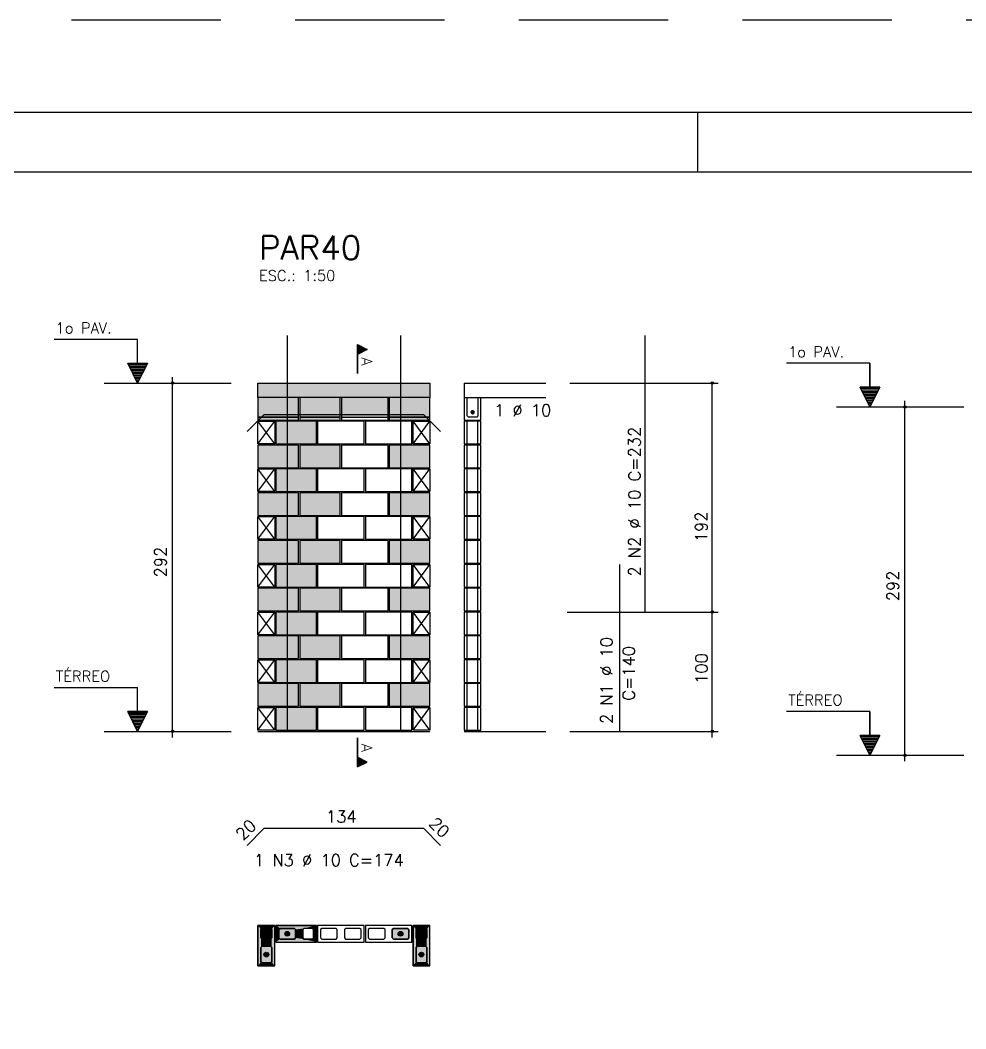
# Model space of a CAD drawing. Extents: x -1.9 to 86, y -1.6 to 60.9.
# Drawn here: x 22.69 to 38.54, y 44.03 to 60.95 of the extents above; entities that cross this region are included whole.
import ezdxf

# ---------------------------------------------------------------- set-up
doc = ezdxf.new("R2010")
doc.units = 0
doc.header["$MEASUREMENT"] = 0
doc.linetypes.add('HIDDEN', pattern=[0.375, 0.25, -0.125])
doc.layers.get('0').update_dxf_attribs({"linetype": 'CONTINUOUS'})
doc.layers.get('Defpoints').update_dxf_attribs({"linetype": 'CONTINUOUS'})
for name, color, linetype in [('ARQ_FOLHA', 7, 'CONTINUOUS'), ('PENA_01', 1, 'CONTINUOUS'), ('PENA_02', 2, 'CONTINUOUS'), ('PENA_03', 3, 'CONTINUOUS'), ('PENA_05', 5, 'CONTINUOUS'), ('PENA_06', 6, 'CONTINUOUS'), ('PENA_09', 254, 'CONTINUOUS'), ('PENA_11', 252, 'CONTINUOUS'), ('PENA_21', 100, 'CONTINUOUS')]:
    doc.layers.add(name, color=color, linetype=linetype)
doc.styles.get("Standard").update_dxf_attribs({"font": 'ROMANS.SHX'})

# ---------------------------------------------------------------- blocks, each defined once
blk = doc.blocks.new('FOLHA A1 - 841 X 594')
at = {"layer": 'ARQ_FOLHA', "color": 1}
blk.add_line((-500.5, 584), (-500.5, 594), dxfattribs=at)
for points in [[(-841, 0), (0, 0), (0, 594), (-841, 594)], [(-816, 10), (-10, 10), (-10, 584), (-816, 584)]]:
    blk.add_lwpolyline(points, close=True, dxfattribs=at)
at = {"layer": 'Defpoints', "color": 8, "linetype": 'HIDDEN', "ltscale": 100}
blk.add_lwpolyline([(-860.5, 609.5), (-860.5, -15.5), (19.5, -15.5), (19.5, 609.5)], close=True, dxfattribs=at)
blk = doc.blocks.new('*U24')
blk.add_blockref('FOLHA A1 - 841 X 594', (0, 0))

msp = doc.modelspace()

# ---------------------------------------------------------------- linework, layer by layer
at = {"layer": 'PENA_01', "linetype": 'Continuous'}
for p, q in [((24.095941, 54.861519), (26.226805, 54.861519)), ((36.376084, 54.461719), (38.506948, 54.461719)), ((26.674297, 54.291519), (27.354297, 54.291519)), ((27.374297, 54.291519), (28.054297, 54.291519)), ((28.074297, 54.291519), (28.854297, 54.291519)), ((28.874297, 54.291519), (29.554297, 54.291519)), ((24.095941, 49.021519), (26.226805, 49.021519)), ((36.376084, 48.621719), (38.506948, 48.621719))]:
    msp.add_line(p, q, dxfattribs=at)
for points in [[(26.724297, 45.697607), (26.724297, 45.557607), (26.744297, 45.537607), (26.884297, 45.537607), (26.904297, 45.557607), (26.904297, 45.697607), (26.884297, 45.717607), (26.744297, 45.717607), (26.724297, 45.697607)], [(27.284297, 45.717607), (27.044297, 45.717607), (27.024297, 45.697607), (27.024297, 45.557607), (27.044297, 45.537607), (27.284297, 45.537607), (27.304297, 45.557607), (27.304297, 45.697607), (27.284297, 45.717607)], [(27.584297, 45.717607), (27.444297, 45.717607), (27.424297, 45.697607), (27.424297, 45.557607), (27.444297, 45.537607), (27.584297, 45.537607), (27.604297, 45.557607), (27.604297, 45.697607), (27.584297, 45.717607)], [(27.724297, 45.557607), (27.744297, 45.537607), (27.984297, 45.537607), (28.004297, 45.557607), (28.004297, 45.697607), (27.984297, 45.717607), (27.744297, 45.717607), (27.724297, 45.697607), (27.724297, 45.557607)], [(28.124297, 45.557607), (28.144297, 45.537607), (28.384297, 45.537607), (28.404297, 45.557607), (28.404297, 45.697607), (28.384297, 45.717607), (28.144297, 45.717607), (28.124297, 45.697607), (28.124297, 45.557607)], [(28.524297, 45.557607), (28.544297, 45.537607), (28.784297, 45.537607), (28.804297, 45.557607), (28.804297, 45.697607), (28.784297, 45.717607), (28.544297, 45.717607), (28.524297, 45.697607), (28.524297, 45.557607)], [(28.924297, 45.557607), (28.944297, 45.537607), (29.184297, 45.537607), (29.204297, 45.557607), (29.204297, 45.697607), (29.184297, 45.717607), (28.944297, 45.717607), (28.924297, 45.697607), (28.924297, 45.557607)], [(29.323774, 45.697607), (29.323774, 45.557607), (29.343774, 45.537607), (29.483774, 45.537607), (29.503774, 45.557607), (29.503774, 45.697607), (29.483774, 45.717607), (29.343774, 45.717607), (29.323774, 45.697607)], [(26.724297, 45.397607), (26.724297, 45.157607), (26.744297, 45.137607), (26.884297, 45.137607), (26.904297, 45.157607), (26.904297, 45.397607), (26.884297, 45.417607), (26.744297, 45.417607), (26.724297, 45.397607)], [(29.323774, 45.397607), (29.323774, 45.157607), (29.343774, 45.137607), (29.483774, 45.137607), (29.503774, 45.157607), (29.503774, 45.397607), (29.483774, 45.417607), (29.343774, 45.417607), (29.323774, 45.397607)]]:
    msp.add_lwpolyline(points, dxfattribs=at)
at = {"layer": 'PENA_02', "linetype": 'Continuous'}
for p, q in [((26.674297, 53.841519), (26.674297, 54.221519)), ((26.674297, 54.221519), (26.954297, 54.221519)), ((26.954297, 54.221519), (26.954297, 53.841519)), ((29.274297, 53.841519), (29.274297, 54.221519)), ((29.274297, 54.221519), (29.554297, 54.221519)), ((29.554297, 54.221519), (29.554297, 53.841519)), ((26.954297, 53.841519), (26.674297, 53.841519)), ((29.554297, 53.841519), (29.274297, 53.841519)), ((26.674297, 53.041519), (26.674297, 53.421519)), ((26.674297, 53.421519), (26.954297, 53.421519)), ((26.954297, 53.421519), (26.954297, 53.041519)), ((29.274297, 53.041519), (29.274297, 53.421519)), ((29.274297, 53.421519), (29.554297, 53.421519)), ((29.554297, 53.421519), (29.554297, 53.041519)), ((26.954297, 53.041519), (26.674297, 53.041519)), ((29.554297, 53.041519), (29.274297, 53.041519)), ((26.674297, 52.241519), (26.674297, 52.621519)), ((26.674297, 52.621519), (26.954297, 52.621519)), ((26.954297, 52.621519), (26.954297, 52.241519)), ((29.274297, 52.241519), (29.274297, 52.621519)), ((29.274297, 52.621519), (29.554297, 52.621519)), ((29.554297, 52.621519), (29.554297, 52.241519)), ((26.954297, 52.241519), (26.674297, 52.241519)), ((29.554297, 52.241519), (29.274297, 52.241519)), ((26.674297, 51.441519), (26.674297, 51.821519)), ((26.674297, 51.821519), (26.954297, 51.821519)), ((26.954297, 51.821519), (26.954297, 51.441519)), ((29.274297, 51.441519), (29.274297, 51.821519)), ((29.274297, 51.821519), (29.554297, 51.821519)), ((29.554297, 51.821519), (29.554297, 51.441519)), ((26.954297, 51.441519), (26.674297, 51.441519)), ((29.554297, 51.441519), (29.274297, 51.441519)), ((26.674297, 50.641519), (26.674297, 51.021519)), ((26.674297, 51.021519), (26.954297, 51.021519)), ((26.954297, 51.021519), (26.954297, 50.641519)), ((29.274297, 50.641519), (29.274297, 51.021519)), ((29.274297, 51.021519), (29.554297, 51.021519)), ((29.554297, 51.021519), (29.554297, 50.641519)), ((26.954297, 50.641519), (26.674297, 50.641519)), ((29.554297, 50.641519), (29.274297, 50.641519)), ((26.674297, 49.841519), (26.674297, 50.221519)), ((26.674297, 50.221519), (26.954297, 50.221519)), ((26.954297, 50.221519), (26.954297, 49.841519)), ((29.274297, 49.841519), (29.274297, 50.221519)), ((29.274297, 50.221519), (29.554297, 50.221519)), ((29.554297, 50.221519), (29.554297, 49.841519)), ((26.954297, 49.841519), (26.674297, 49.841519)), ((29.554297, 49.841519), (29.274297, 49.841519)), ((26.674297, 49.041519), (26.674297, 49.421519)), ((26.674297, 49.421519), (26.954297, 49.421519)), ((26.954297, 49.421519), (26.954297, 49.041519)), ((29.274297, 49.041519), (29.274297, 49.421519)), ((29.274297, 49.421519), (29.554297, 49.421519)), ((29.554297, 49.421519), (29.554297, 49.041519)), ((26.954297, 49.041519), (26.674297, 49.041519)), ((26.674297, 49.021519), (29.554297, 49.021519)), ((29.554297, 49.041519), (29.274297, 49.041519))]:
    msp.add_line(p, q, dxfattribs=at)
for points in [[(26.674297, 54.621519), (26.674297, 54.861519), (29.554297, 54.861519), (29.554297, 54.621519), (26.674297, 54.621519)], [(26.674297, 54.241519), (27.354297, 54.241519), (27.354297, 54.621519), (26.674297, 54.621519), (26.674297, 54.241519)], [(27.374297, 54.241519), (28.054297, 54.241519), (28.054297, 54.621519), (27.374297, 54.621519), (27.374297, 54.241519)], [(28.074297, 54.241519), (28.854297, 54.241519), (28.854297, 54.621519), (28.074297, 54.621519), (28.074297, 54.241519)], [(28.874297, 54.241519), (29.554297, 54.241519), (29.554297, 54.621519), (28.874297, 54.621519), (28.874297, 54.241519)], [(26.974297, 53.841519), (27.654297, 53.841519), (27.654297, 54.221519), (26.974297, 54.221519), (26.974297, 53.841519)], [(27.674297, 53.841519), (28.454297, 53.841519), (28.454297, 54.221519), (27.674297, 54.221519), (27.674297, 53.841519)], [(28.474297, 53.841519), (29.254297, 53.841519), (29.254297, 54.221519), (28.474297, 54.221519), (28.474297, 53.841519)], [(26.674297, 53.441519), (27.354297, 53.441519), (27.354297, 53.821519), (26.674297, 53.821519), (26.674297, 53.441519)], [(27.374297, 53.441519), (28.054297, 53.441519), (28.054297, 53.821519), (27.374297, 53.821519), (27.374297, 53.441519)], [(28.074297, 53.441519), (28.854297, 53.441519), (28.854297, 53.821519), (28.074297, 53.821519), (28.074297, 53.441519)], [(28.874297, 53.441519), (29.554297, 53.441519), (29.554297, 53.821519), (28.874297, 53.821519), (28.874297, 53.441519)], [(26.974297, 53.041519), (27.654297, 53.041519), (27.654297, 53.421519), (26.974297, 53.421519), (26.974297, 53.041519)], [(27.674297, 53.041519), (28.454297, 53.041519), (28.454297, 53.421519), (27.674297, 53.421519), (27.674297, 53.041519)], [(28.474297, 53.041519), (29.254297, 53.041519), (29.254297, 53.421519), (28.474297, 53.421519), (28.474297, 53.041519)], [(26.674297, 52.641519), (27.354297, 52.641519), (27.354297, 53.021519), (26.674297, 53.021519), (26.674297, 52.641519)], [(27.374297, 52.641519), (28.054297, 52.641519), (28.054297, 53.021519), (27.374297, 53.021519), (27.374297, 52.641519)], [(28.074297, 52.641519), (28.854297, 52.641519), (28.854297, 53.021519), (28.074297, 53.021519), (28.074297, 52.641519)], [(28.874297, 52.641519), (29.554297, 52.641519), (29.554297, 53.021519), (28.874297, 53.021519), (28.874297, 52.641519)], [(26.974297, 52.241519), (27.654297, 52.241519), (27.654297, 52.621519), (26.974297, 52.621519), (26.974297, 52.241519)], [(27.674297, 52.241519), (28.454297, 52.241519), (28.454297, 52.621519), (27.674297, 52.621519), (27.674297, 52.241519)], [(28.474297, 52.241519), (29.254297, 52.241519), (29.254297, 52.621519), (28.474297, 52.621519), (28.474297, 52.241519)], [(26.674297, 51.841519), (27.354297, 51.841519), (27.354297, 52.221519), (26.674297, 52.221519), (26.674297, 51.841519)], [(27.374297, 51.841519), (28.054297, 51.841519), (28.054297, 52.221519), (27.374297, 52.221519), (27.374297, 51.841519)], [(28.074297, 51.841519), (28.854297, 51.841519), (28.854297, 52.221519), (28.074297, 52.221519), (28.074297, 51.841519)], [(28.874297, 51.841519), (29.554297, 51.841519), (29.554297, 52.221519), (28.874297, 52.221519), (28.874297, 51.841519)], [(26.974297, 51.441519), (27.654297, 51.441519), (27.654297, 51.821519), (26.974297, 51.821519), (26.974297, 51.441519)], [(27.674297, 51.441519), (28.454297, 51.441519), (28.454297, 51.821519), (27.674297, 51.821519), (27.674297, 51.441519)], [(28.474297, 51.441519), (29.254297, 51.441519), (29.254297, 51.821519), (28.474297, 51.821519), (28.474297, 51.441519)], [(26.674297, 51.041519), (27.354297, 51.041519), (27.354297, 51.421519), (26.674297, 51.421519), (26.674297, 51.041519)], [(27.374297, 51.041519), (28.054297, 51.041519), (28.054297, 51.421519), (27.374297, 51.421519), (27.374297, 51.041519)], [(28.074297, 51.041519), (28.854297, 51.041519), (28.854297, 51.421519), (28.074297, 51.421519), (28.074297, 51.041519)], [(28.874297, 51.041519), (29.554297, 51.041519), (29.554297, 51.421519), (28.874297, 51.421519), (28.874297, 51.041519)], [(26.974297, 50.641519), (27.654297, 50.641519), (27.654297, 51.021519), (26.974297, 51.021519), (26.974297, 50.641519)], [(27.674297, 50.641519), (28.454297, 50.641519), (28.454297, 51.021519), (27.674297, 51.021519), (27.674297, 50.641519)], [(28.474297, 50.641519), (29.254297, 50.641519), (29.254297, 51.021519), (28.474297, 51.021519), (28.474297, 50.641519)], [(26.674297, 50.241519), (27.354297, 50.241519), (27.354297, 50.621519), (26.674297, 50.621519), (26.674297, 50.241519)], [(27.374297, 50.241519), (28.054297, 50.241519), (28.054297, 50.621519), (27.374297, 50.621519), (27.374297, 50.241519)], [(28.074297, 50.241519), (28.854297, 50.241519), (28.854297, 50.621519), (28.074297, 50.621519), (28.074297, 50.241519)], [(28.874297, 50.241519), (29.554297, 50.241519), (29.554297, 50.621519), (28.874297, 50.621519), (28.874297, 50.241519)], [(26.974297, 49.841519), (27.654297, 49.841519), (27.654297, 50.221519), (26.974297, 50.221519), (26.974297, 49.841519)], [(27.674297, 49.841519), (28.454297, 49.841519), (28.454297, 50.221519), (27.674297, 50.221519), (27.674297, 49.841519)], [(28.474297, 49.841519), (29.254297, 49.841519), (29.254297, 50.221519), (28.474297, 50.221519), (28.474297, 49.841519)], [(26.674297, 49.441519), (27.354297, 49.441519), (27.354297, 49.821519), (26.674297, 49.821519), (26.674297, 49.441519)], [(27.374297, 49.441519), (28.054297, 49.441519), (28.054297, 49.821519), (27.374297, 49.821519), (27.374297, 49.441519)], [(28.074297, 49.441519), (28.854297, 49.441519), (28.854297, 49.821519), (28.074297, 49.821519), (28.074297, 49.441519)], [(28.874297, 49.441519), (29.554297, 49.441519), (29.554297, 49.821519), (28.874297, 49.821519), (28.874297, 49.441519)], [(26.974297, 49.041519), (27.654297, 49.041519), (27.654297, 49.421519), (26.974297, 49.421519), (26.974297, 49.041519)], [(27.674297, 49.041519), (28.454297, 49.041519), (28.454297, 49.421519), (27.674297, 49.421519), (27.674297, 49.041519)], [(28.474297, 49.041519), (29.254297, 49.041519), (29.254297, 49.421519), (28.474297, 49.421519), (28.474297, 49.041519)], [(26.674297, 45.767607), (26.674297, 45.087607), (26.954297, 45.087607), (26.954297, 45.767607), (26.674297, 45.767607)], [(27.654297, 45.767607), (26.974297, 45.767607), (26.974297, 45.487607), (27.654297, 45.487607), (27.654297, 45.767607)], [(27.674297, 45.487607), (28.454297, 45.487607), (28.454297, 45.767607), (27.674297, 45.767607), (27.674297, 45.487607)], [(28.474297, 45.487607), (29.254297, 45.487607), (29.254297, 45.767607), (28.474297, 45.767607), (28.474297, 45.487607)], [(29.273774, 45.767607), (29.273774, 45.087607), (29.553774, 45.087607), (29.553774, 45.767607), (29.273774, 45.767607)]]:
    msp.add_lwpolyline(points, dxfattribs=at)
for centre, radius in [((25.242087, 54.861519), 0.02), ((25.242087, 54.861519), 0.01), ((34.292267, 54.861519), 0.02), ((34.292267, 54.861519), 0.01), ((37.52223, 54.461719), 0.02), ((37.52223, 54.461719), 0.01), ((34.292267, 51.021519), 0.02), ((34.292267, 51.021519), 0.01), ((25.242087, 49.021519), 0.02), ((25.242087, 49.021519), 0.01), ((34.292267, 49.021519), 0.02), ((34.292267, 49.021519), 0.01), ((37.52223, 48.621719), 0.02), ((37.52223, 48.621719), 0.01)]:
    msp.add_circle(centre, radius, dxfattribs=at)
at = {"layer": 'PENA_03', "linetype": 'Continuous'}
for p, q in [((24.65494, 55.593384), (23.25494, 55.593384)), ((24.65494, 55.193384), (24.65494, 55.593384)), ((24.65634, 55.193384), (24.65634, 55.594784)), ((28.340945, 55.022834), (28.340945, 55.509216)), ((28.340945, 55.509216), (28.506878, 55.42625)), ((28.34164, 55.508088), (28.505317, 55.42625)), ((28.341641, 55.508088), (28.341641, 55.344411)), ((28.353709, 55.502834), (28.353709, 55.349665)), ((28.366473, 55.496452), (28.366473, 55.356047)), ((28.379237, 55.49007), (28.379237, 55.362429)), ((28.392001, 55.483688), (28.392001, 55.368811)), ((28.506878, 55.42625), (28.34164, 55.343631)), ((28.505317, 55.42625), (28.341641, 55.344411)), ((28.341641, 55.343631), (28.341641, 55.022834)), ((28.404765, 55.477306), (28.404765, 55.375193)), ((28.417529, 55.470924), (28.417529, 55.381575)), ((28.430293, 55.464542), (28.430293, 55.387957)), ((28.443057, 55.45816), (28.443057, 55.394339)), ((28.455821, 55.451778), (28.455821, 55.400721)), ((28.468585, 55.445396), (28.468585, 55.407103)), ((28.48135, 55.439014), (28.48135, 55.413485)), ((28.494114, 55.432632), (28.494114, 55.419868)), ((24.65564, 54.861519), (24.489707, 55.193384)), ((24.489707, 55.193384), (24.65494, 55.193384)), ((24.65564, 54.864641), (24.491963, 55.191993)), ((24.819316, 55.191993), (24.491963, 55.191993)), ((24.808808, 55.167856), (24.50247, 55.167856)), ((24.796044, 55.142328), (24.515235, 55.142328)), ((24.821572, 55.193384), (24.65564, 54.861519)), ((24.819316, 55.191994), (24.65564, 54.86464)), ((24.65634, 55.193384), (24.821572, 55.193384)), ((36.935083, 55.193584), (35.535083, 55.193584)), ((36.935083, 54.793584), (36.935083, 55.193584)), ((36.936483, 54.793584), (36.936483, 55.194984)), ((24.78328, 55.1168), (24.527999, 55.1168)), ((24.770516, 55.091272), (24.540763, 55.091272)), ((24.757752, 55.065744), (24.553527, 55.065744)), ((24.744988, 55.040216), (24.566291, 55.040216)), ((24.732224, 55.014688), (24.579055, 55.014688)), ((24.71946, 54.98916), (24.591819, 54.98916)), ((24.706696, 54.963632), (24.604583, 54.963632)), ((24.693932, 54.938104), (24.617347, 54.938104)), ((24.681168, 54.912575), (24.630111, 54.912575)), ((24.668404, 54.887047), (24.642876, 54.887047)), ((25.242087, 48.920986), (25.242087, 54.961519)), ((30.132272, 54.861519), (30.132272, 54.241519)), ((30.132272, 54.861519), (31.502951, 54.861519)), ((31.902951, 54.861519), (34.392267, 54.861519)), ((34.292267, 48.920986), (34.292267, 54.861519)), ((36.935783, 54.461719), (36.76985, 54.793584)), ((36.76985, 54.793584), (36.935083, 54.793584)), ((36.935783, 54.464841), (36.772106, 54.792193)), ((37.099459, 54.792193), (36.772106, 54.792193)), ((37.088951, 54.768056), (36.782613, 54.768056)), ((37.076187, 54.742528), (36.795378, 54.742528)), ((37.063423, 54.717), (36.808142, 54.717)), ((37.050659, 54.691472), (36.820906, 54.691472)), ((37.037895, 54.665944), (36.83367, 54.665944)), ((37.025131, 54.640416), (36.846434, 54.640416)), ((37.101715, 54.793584), (36.935783, 54.461719)), ((37.099459, 54.792194), (36.935783, 54.46484)), ((36.936483, 54.793584), (37.101715, 54.793584)), ((30.132272, 54.621519), (31.502951, 54.621519)), ((37.012367, 54.614888), (36.859198, 54.614888)), ((36.999603, 54.58936), (36.871962, 54.58936)), ((36.986839, 54.563832), (36.884726, 54.563832)), ((36.974075, 54.538304), (36.89749, 54.538304)), ((36.961311, 54.512775), (36.910254, 54.512775)), ((36.948547, 54.487247), (36.923019, 54.487247)), ((37.52223, 48.521186), (37.52223, 54.561719)), ((26.954297, 53.841519), (26.674297, 54.221519)), ((26.674297, 53.841519), (26.954297, 54.221519)), ((29.554297, 53.841519), (29.274297, 54.221519)), ((29.274297, 53.841519), (29.554297, 54.221519)), ((30.182272, 53.841519), (30.182272, 54.221519)), ((30.362272, 53.841519), (30.362272, 54.221519)), ((30.182272, 53.441519), (30.182272, 53.821519)), ((30.362272, 53.441519), (30.362272, 53.821519)), ((26.954297, 53.041519), (26.674297, 53.421519)), ((26.674297, 53.041519), (26.954297, 53.421519)), ((29.554297, 53.041519), (29.274297, 53.421519)), ((29.274297, 53.041519), (29.554297, 53.421519)), ((30.182272, 53.041519), (30.182272, 53.421519)), ((30.362272, 53.041519), (30.362272, 53.421519)), ((30.182272, 52.641519), (30.182272, 53.021519)), ((30.362272, 52.641519), (30.362272, 53.021519)), ((26.954297, 52.241519), (26.674297, 52.621519)), ((26.674297, 52.241519), (26.954297, 52.621519)), ((29.554297, 52.241519), (29.274297, 52.621519)), ((29.274297, 52.241519), (29.554297, 52.621519)), ((30.182272, 52.241519), (30.182272, 52.621519)), ((30.362272, 52.241519), (30.362272, 52.621519)), ((30.182272, 51.841519), (30.182272, 52.221519)), ((30.362272, 51.841519), (30.362272, 52.221519)), ((26.954297, 51.441519), (26.674297, 51.821519)), ((26.674297, 51.441519), (26.954297, 51.821519)), ((29.554297, 51.441519), (29.274297, 51.821519)), ((29.274297, 51.441519), (29.554297, 51.821519)), ((30.182272, 51.441519), (30.182272, 51.821519)), ((30.362272, 51.441519), (30.362272, 51.821519)), ((30.182272, 51.041519), (30.182272, 51.421519)), ((30.362272, 51.041519), (30.362272, 51.421519)), ((26.954297, 50.641519), (26.674297, 51.021519)), ((26.674297, 50.641519), (26.954297, 51.021519)), ((29.554297, 50.641519), (29.274297, 51.021519)), ((29.274297, 50.641519), (29.554297, 51.021519)), ((30.182272, 50.641519), (30.182272, 51.021519)), ((30.362272, 50.641519), (30.362272, 51.021519)), ((31.86102, 51.021519), (34.392267, 51.021519)), ((30.182272, 50.241519), (30.182272, 50.621519)), ((30.362272, 50.241519), (30.362272, 50.621519)), ((26.954297, 49.841519), (26.674297, 50.221519)), ((26.674297, 49.841519), (26.954297, 50.221519)), ((29.554297, 49.841519), (29.274297, 50.221519)), ((29.274297, 49.841519), (29.554297, 50.221519)), ((30.182272, 49.841519), (30.182272, 50.221519)), ((30.362272, 49.841519), (30.362272, 50.221519)), ((24.65494, 49.753384), (23.25494, 49.753384)), ((24.65494, 49.353384), (24.65494, 49.753384)), ((24.65634, 49.353384), (24.65634, 49.754784)), ((30.182272, 49.441519), (30.182272, 49.821519)), ((30.362272, 49.441519), (30.362272, 49.821519)), ((26.954297, 49.041519), (26.674297, 49.421519)), ((26.674297, 49.041519), (26.954297, 49.421519)), ((29.554297, 49.041519), (29.274297, 49.421519)), ((29.274297, 49.041519), (29.554297, 49.421519)), ((30.182272, 49.041519), (30.182272, 49.421519)), ((30.362272, 49.041519), (30.362272, 49.421519)), ((24.65564, 49.021519), (24.489707, 49.353384)), ((24.489707, 49.353384), (24.65494, 49.353384)), ((24.65564, 49.024641), (24.491963, 49.351993)), ((24.819316, 49.351993), (24.491963, 49.351993)), ((24.808808, 49.327856), (24.50247, 49.327856)), ((24.796044, 49.302328), (24.515235, 49.302328)), ((24.78328, 49.2768), (24.527999, 49.2768)), ((24.770516, 49.251272), (24.540763, 49.251272)), ((24.757752, 49.225744), (24.553527, 49.225744)), ((24.821572, 49.353384), (24.65564, 49.021519)), ((24.819316, 49.351994), (24.65564, 49.02464)), ((24.65634, 49.353384), (24.821572, 49.353384)), ((36.935083, 49.353584), (35.535083, 49.353584)), ((36.935083, 48.953584), (36.935083, 49.353584)), ((36.936483, 48.953584), (36.936483, 49.354984)), ((24.744988, 49.200216), (24.566291, 49.200216)), ((24.732224, 49.174688), (24.579055, 49.174688)), ((24.71946, 49.14916), (24.591819, 49.14916)), ((24.706696, 49.123632), (24.604583, 49.123632)), ((24.693932, 49.098104), (24.617347, 49.098104)), ((24.681168, 49.072575), (24.630111, 49.072575)), ((24.668404, 49.047047), (24.642876, 49.047047)), ((28.340945, 48.910661), (28.340945, 48.424279)), ((28.341641, 48.589864), (28.341641, 48.910661)), ((30.132272, 49.021519), (31.502951, 49.021519)), ((31.902951, 49.021519), (34.392267, 49.021519)), ((36.935783, 48.621719), (36.76985, 48.953584)), ((36.76985, 48.953584), (36.935083, 48.953584)), ((36.935783, 48.624841), (36.772106, 48.952193)), ((37.099459, 48.952193), (36.772106, 48.952193)), ((37.088951, 48.928056), (36.782613, 48.928056)), ((37.076187, 48.902528), (36.795378, 48.902528)), ((37.101715, 48.953584), (36.935783, 48.621719)), ((37.099459, 48.952194), (36.935783, 48.62484)), ((36.936483, 48.953584), (37.101715, 48.953584)), ((37.063423, 48.877), (36.808142, 48.877)), ((37.050659, 48.851472), (36.820906, 48.851472)), ((37.037895, 48.825944), (36.83367, 48.825944)), ((37.025131, 48.800416), (36.846434, 48.800416)), ((37.012367, 48.774888), (36.859198, 48.774888)), ((36.999603, 48.74936), (36.871962, 48.74936)), ((36.986839, 48.723832), (36.884726, 48.723832)), ((28.506878, 48.507245), (28.34164, 48.589864)), ((28.341641, 48.425407), (28.341641, 48.589084)), ((28.505317, 48.507245), (28.341641, 48.589084)), ((28.353709, 48.430661), (28.353709, 48.58383)), ((28.366473, 48.437043), (28.366473, 48.577448)), ((28.379237, 48.443425), (28.379237, 48.571066)), ((28.392001, 48.449807), (28.392001, 48.564684)), ((28.404765, 48.456189), (28.404765, 48.558302)), ((28.417529, 48.462571), (28.417529, 48.55192)), ((28.430293, 48.468953), (28.430293, 48.545538)), ((36.974075, 48.698304), (36.89749, 48.698304)), ((36.961311, 48.672775), (36.910254, 48.672775)), ((36.948547, 48.647247), (36.923019, 48.647247)), ((28.340945, 48.424279), (28.506878, 48.507245)), ((28.34164, 48.425407), (28.505317, 48.507245)), ((28.443057, 48.475335), (28.443057, 48.539156)), ((28.455821, 48.481717), (28.455821, 48.532774)), ((28.468585, 48.488099), (28.468585, 48.526392)), ((28.48135, 48.494481), (28.48135, 48.52001)), ((28.494114, 48.500863), (28.494114, 48.513627))]:
    msp.add_line(p, q, dxfattribs=at)
for points in [[(30.132272, 54.241519), (30.412272, 54.241519), (30.412272, 54.621519)], [(30.362272, 54.621519), (30.362272, 54.311519), (30.342272, 54.291519), (30.202272, 54.291519), (30.182272, 54.311519), (30.182272, 54.621519)], [(30.296821, 54.372509), (30.294659, 54.382677), (30.288549, 54.391087), (30.279546, 54.396285), (30.269207, 54.397372), (30.259321, 54.39416), (30.251595, 54.387204), (30.247367, 54.377707), (30.247367, 54.367311), (30.251595, 54.357814), (30.259321, 54.350858), (30.269207, 54.347646), (30.279546, 54.348732), (30.288549, 54.35393), (30.294659, 54.36234), (30.296821, 54.372509)], [(30.132272, 53.841519), (30.412272, 53.841519), (30.412272, 54.221519), (30.132272, 54.221519), (30.132272, 53.841519)], [(30.132272, 53.441519), (30.412272, 53.441519), (30.412272, 53.821519), (30.132272, 53.821519), (30.132272, 53.441519)], [(30.132272, 53.041519), (30.412272, 53.041519), (30.412272, 53.421519), (30.132272, 53.421519), (30.132272, 53.041519)], [(30.132272, 52.641519), (30.412272, 52.641519), (30.412272, 53.021519), (30.132272, 53.021519), (30.132272, 52.641519)], [(30.132272, 52.241519), (30.412272, 52.241519), (30.412272, 52.621519), (30.132272, 52.621519), (30.132272, 52.241519)], [(30.132272, 51.841519), (30.412272, 51.841519), (30.412272, 52.221519), (30.132272, 52.221519), (30.132272, 51.841519)], [(30.132272, 51.441519), (30.412272, 51.441519), (30.412272, 51.821519), (30.132272, 51.821519), (30.132272, 51.441519)], [(30.132272, 51.041519), (30.412272, 51.041519), (30.412272, 51.421519), (30.132272, 51.421519), (30.132272, 51.041519)], [(30.132272, 50.641519), (30.412272, 50.641519), (30.412272, 51.021519), (30.132272, 51.021519), (30.132272, 50.641519)], [(30.132272, 50.241519), (30.412272, 50.241519), (30.412272, 50.621519), (30.132272, 50.621519), (30.132272, 50.241519)], [(30.132272, 49.841519), (30.412272, 49.841519), (30.412272, 50.221519), (30.132272, 50.221519), (30.132272, 49.841519)], [(30.132272, 49.441519), (30.412272, 49.441519), (30.412272, 49.821519), (30.132272, 49.821519), (30.132272, 49.441519)], [(30.132272, 49.041519), (30.412272, 49.041519), (30.412272, 49.421519), (30.132272, 49.421519), (30.132272, 49.041519)], [(26.904297, 45.557607), (26.884297, 45.537607), (26.744297, 45.537607), (26.724297, 45.557607), (26.724297, 45.697607), (26.744297, 45.717607), (26.884297, 45.717607), (26.904297, 45.697607), (26.904297, 45.557607)], [(27.304297, 45.557607), (27.284297, 45.537607), (27.044297, 45.537607), (27.024297, 45.557607), (27.024297, 45.697607), (27.044297, 45.717607), (27.284297, 45.717607), (27.304297, 45.697607), (27.304297, 45.557607)], [(29.204297, 45.557607), (29.184297, 45.537607), (28.944297, 45.537607), (28.924297, 45.557607), (28.924297, 45.697607), (28.944297, 45.717607), (29.184297, 45.717607), (29.204297, 45.697607), (29.204297, 45.557607)], [(29.503774, 45.557607), (29.483774, 45.537607), (29.343774, 45.537607), (29.323774, 45.557607), (29.323774, 45.697607), (29.343774, 45.717607), (29.483774, 45.717607), (29.503774, 45.697607), (29.503774, 45.557607)], [(26.744297, 45.137607), (26.724297, 45.157607), (26.724297, 45.397607), (26.744297, 45.417607), (26.884297, 45.417607), (26.904297, 45.397607), (26.904297, 45.157607), (26.884297, 45.137607), (26.744297, 45.137607)], [(29.343774, 45.137607), (29.323774, 45.157607), (29.323774, 45.397607), (29.343774, 45.417607), (29.483774, 45.417607), (29.503774, 45.397607), (29.503774, 45.157607), (29.483774, 45.137607), (29.343774, 45.137607)]]:
    msp.add_lwpolyline(points, dxfattribs=at)
for centre, radius in [((30.271821, 54.372509), 0.025), ((26.814297, 45.627607), 0.04), ((27.164297, 45.627607), 0.04), ((29.064297, 45.627607), 0.04), ((29.413774, 45.627607), 0.04), ((26.814297, 45.277607), 0.04), ((29.413774, 45.277607), 0.04)]:
    msp.add_circle(centre, radius, dxfattribs=at)
for points in [[(30.296821, 54.372509), (30.251595, 54.387204), (30.247367, 54.377707)], [(30.296821, 54.372509), (30.247367, 54.377707), (30.247367, 54.367311)], [(30.296821, 54.372509), (30.247367, 54.367311), (30.251595, 54.357814)], [(30.296821, 54.372509), (30.259321, 54.39416), (30.248328, 54.381059)], [(30.296821, 54.372509), (30.248328, 54.381059), (30.248328, 54.363958)], [(30.296821, 54.372509), (30.248328, 54.363958), (30.259321, 54.350858)], [(30.296821, 54.372509), (30.259321, 54.39416), (30.251595, 54.387204)], [(30.296821, 54.372509), (30.251595, 54.357814), (30.259321, 54.350858)], [(30.296821, 54.372509), (30.269207, 54.397372), (30.259321, 54.39416)], [(30.296821, 54.372509), (30.276162, 54.397129), (30.259321, 54.39416)], [(30.296821, 54.372509), (30.259321, 54.350858), (30.276162, 54.347889)], [(30.296821, 54.372509), (30.259321, 54.350858), (30.269207, 54.347646)], [(30.296821, 54.372509), (30.279546, 54.396285), (30.269207, 54.397372)], [(30.296821, 54.372509), (30.269207, 54.347646), (30.279546, 54.348732)], [(30.296821, 54.372509), (30.290972, 54.388579), (30.276162, 54.397129)], [(30.296821, 54.372509), (30.276162, 54.347889), (30.290972, 54.356439)], [(30.296821, 54.372509), (30.288549, 54.391087), (30.279546, 54.396285)], [(30.296821, 54.372509), (30.279546, 54.348732), (30.288549, 54.35393)], [(30.296821, 54.372509), (30.294659, 54.382677), (30.288549, 54.391087)], [(30.296821, 54.372509), (30.288549, 54.35393), (30.294659, 54.36234)], [(30.296821, 54.372509), (30.290972, 54.356439), (30.296821, 54.372509)], [(30.296821, 54.372509), (30.294659, 54.36234), (30.296821, 54.372509)], [(26.854297, 45.627607), (26.794297, 45.662248), (26.776709, 45.641288)], [(26.854297, 45.627607), (26.776709, 45.641288), (26.776709, 45.613927)], [(26.854297, 45.627607), (26.776709, 45.613927), (26.794297, 45.592966)], [(26.854297, 45.627607), (26.821243, 45.667), (26.794297, 45.662248)], [(26.854297, 45.627607), (26.794297, 45.592966), (26.821243, 45.588215)], [(26.854297, 45.627607), (26.844938, 45.653319), (26.821243, 45.667)], [(26.854297, 45.627607), (26.821243, 45.588215), (26.844938, 45.601896)], [(26.854297, 45.627607), (26.844938, 45.601896), (26.854297, 45.627607)], [(27.204297, 45.627607), (27.144297, 45.662248), (27.126709, 45.641288)], [(27.204297, 45.627607), (27.126709, 45.641288), (27.126709, 45.613927)], [(27.204297, 45.627607), (27.126709, 45.613927), (27.144297, 45.592966)], [(27.204297, 45.627607), (27.171243, 45.667), (27.144297, 45.662248)], [(27.204297, 45.627607), (27.144297, 45.592966), (27.171243, 45.588215)], [(27.204297, 45.627607), (27.194938, 45.653319), (27.171243, 45.667)], [(27.204297, 45.627607), (27.171243, 45.588215), (27.194938, 45.601896)], [(27.204297, 45.627607), (27.194938, 45.601896), (27.204297, 45.627607)], [(29.104297, 45.627607), (29.044297, 45.662248), (29.026709, 45.641288)], [(29.104297, 45.627607), (29.026709, 45.641288), (29.026709, 45.613927)], [(29.104297, 45.627607), (29.026709, 45.613927), (29.044297, 45.592966)], [(29.104297, 45.627607), (29.071243, 45.667), (29.044297, 45.662248)], [(29.104297, 45.627607), (29.044297, 45.592966), (29.071243, 45.588215)], [(29.104297, 45.627607), (29.094938, 45.653319), (29.071243, 45.667)], [(29.104297, 45.627607), (29.071243, 45.588215), (29.094938, 45.601896)], [(29.104297, 45.627607), (29.094938, 45.601896), (29.104297, 45.627607)], [(29.453774, 45.627607), (29.393774, 45.662248), (29.376186, 45.641288)], [(29.453774, 45.627607), (29.376186, 45.641288), (29.376186, 45.613927)], [(29.453774, 45.627607), (29.376186, 45.613927), (29.393774, 45.592966)], [(29.453774, 45.627607), (29.42072, 45.667), (29.393774, 45.662248)], [(29.453774, 45.627607), (29.393774, 45.592966), (29.42072, 45.588215)], [(29.453774, 45.627607), (29.444416, 45.653319), (29.42072, 45.667)], [(29.453774, 45.627607), (29.42072, 45.588215), (29.444416, 45.601896)], [(29.453774, 45.627607), (29.444416, 45.601896), (29.453774, 45.627607)], [(26.854297, 45.277607), (26.794297, 45.312248), (26.776709, 45.291288)], [(26.854297, 45.277607), (26.776709, 45.291288), (26.776709, 45.263927)], [(26.854297, 45.277607), (26.776709, 45.263927), (26.794297, 45.242966)], [(26.854297, 45.277607), (26.821243, 45.317), (26.794297, 45.312248)], [(26.854297, 45.277607), (26.794297, 45.242966), (26.821243, 45.238215)], [(26.854297, 45.277607), (26.844938, 45.303319), (26.821243, 45.317)], [(26.854297, 45.277607), (26.821243, 45.238215), (26.844938, 45.251896)], [(26.854297, 45.277607), (26.844938, 45.251896), (26.854297, 45.277607)], [(29.453774, 45.277607), (29.393774, 45.312248), (29.376186, 45.291288)], [(29.453774, 45.277607), (29.376186, 45.291288), (29.376186, 45.263927)], [(29.453774, 45.277607), (29.376186, 45.263927), (29.393774, 45.242966)], [(29.453774, 45.277607), (29.42072, 45.317), (29.393774, 45.312248)], [(29.453774, 45.277607), (29.393774, 45.242966), (29.42072, 45.238215)], [(29.453774, 45.277607), (29.444416, 45.303319), (29.42072, 45.317)], [(29.453774, 45.277607), (29.42072, 45.238215), (29.444416, 45.251896)], [(29.453774, 45.277607), (29.444416, 45.251896), (29.453774, 45.277607)]]:
    msp.add_solid(points, dxfattribs=at)
at = {"layer": 'PENA_05', "linetype": 'Continuous'}
for p, q in [((33.168517, 51.021519), (33.168517, 55.661519)), ((26.774297, 54.331519), (26.491454, 54.048676)), ((29.454297, 54.331519), (26.774297, 54.331519)), ((29.737139, 54.048676), (29.454297, 54.331519)), ((32.742593, 49.021519), (32.742593, 51.821519)), ((26.774297, 47.391231), (26.491454, 47.108388)), ((29.454297, 47.391231), (26.774297, 47.391231)), ((29.737139, 47.108388), (29.454297, 47.391231))]:
    msp.add_line(p, q, dxfattribs=at)
for points in [[(27.164297, 55.661519), (27.164297, 49.021519)], [(29.064297, 55.661519), (29.064297, 49.021519)]]:
    msp.add_lwpolyline(points, dxfattribs=at)
at = {"layer": 'PENA_09', "linetype": 'Continuous'}
for points in [[(26.674297, 54.291519), (27.354297, 54.291519), (27.354297, 54.621519), (26.674297, 54.621519), (26.674297, 54.291519)], [(27.374297, 54.291519), (28.054297, 54.291519), (28.054297, 54.621519), (27.374297, 54.621519), (27.374297, 54.291519)], [(28.074297, 54.291519), (28.854297, 54.291519), (28.854297, 54.621519), (28.074297, 54.621519), (28.074297, 54.291519)], [(28.874297, 54.291519), (29.554297, 54.291519), (29.554297, 54.621519), (28.874297, 54.621519), (28.874297, 54.291519)]]:
    msp.add_lwpolyline(points, dxfattribs=at)
for points in [[(26.674297, 54.291519), (27.354297, 54.291519), (27.354297, 54.621519)], [(26.674297, 54.291519), (27.354297, 54.621519), (26.674297, 54.621519)], [(26.674297, 54.291519), (26.674297, 54.621519), (26.674297, 54.291519)], [(27.374297, 54.291519), (28.054297, 54.291519), (28.054297, 54.621519)], [(27.374297, 54.291519), (28.054297, 54.621519), (27.374297, 54.621519)], [(27.374297, 54.291519), (27.374297, 54.621519), (27.374297, 54.291519)], [(28.074297, 54.291519), (28.854297, 54.291519), (28.854297, 54.621519)], [(28.074297, 54.291519), (28.854297, 54.621519), (28.074297, 54.621519)], [(28.074297, 54.291519), (28.074297, 54.621519), (28.074297, 54.291519)], [(28.874297, 54.291519), (29.554297, 54.291519), (29.554297, 54.621519)], [(28.874297, 54.291519), (29.554297, 54.621519), (28.874297, 54.621519)], [(28.874297, 54.291519), (28.874297, 54.621519), (28.874297, 54.291519)]]:
    msp.add_solid(points, dxfattribs=at)
at = {"layer": 'PENA_11', "linetype": 'Continuous'}
for points in [[(26.674297, 54.621519), (26.674297, 54.861519), (29.554297, 54.861519)], [(26.674297, 54.621519), (29.554297, 54.861519), (29.554297, 54.621519)], [(26.674297, 54.621519), (29.554297, 54.621519), (26.674297, 54.621519)], [(26.904297, 45.557607), (26.724297, 45.697607), (26.744297, 45.717607)], [(26.904297, 45.557607), (26.724297, 45.557607), (26.724297, 45.697607)], [(26.904297, 45.557607), (26.744297, 45.717607), (26.884297, 45.717607)], [(26.904297, 45.557607), (26.884297, 45.717607), (26.904297, 45.697607)], [(26.904297, 45.557607), (26.904297, 45.697607), (26.904297, 45.557607)], [(27.304297, 45.557607), (27.024297, 45.697607), (27.044297, 45.717607)], [(27.304297, 45.557607), (27.024297, 45.557607), (27.024297, 45.697607)], [(27.304297, 45.557607), (27.044297, 45.717607), (27.284297, 45.717607)], [(27.304297, 45.557607), (27.284297, 45.717607), (27.304297, 45.697607)], [(27.304297, 45.557607), (27.304297, 45.697607), (27.304297, 45.557607)], [(29.204297, 45.557607), (28.924297, 45.697607), (28.944297, 45.717607)], [(29.204297, 45.557607), (28.924297, 45.557607), (28.924297, 45.697607)], [(29.204297, 45.557607), (28.944297, 45.717607), (29.184297, 45.717607)], [(29.204297, 45.557607), (29.184297, 45.717607), (29.204297, 45.697607)], [(29.204297, 45.557607), (29.204297, 45.697607), (29.204297, 45.557607)], [(29.503774, 45.557607), (29.323774, 45.697607), (29.343774, 45.717607)], [(29.503774, 45.557607), (29.323774, 45.557607), (29.323774, 45.697607)], [(29.503774, 45.557607), (29.343774, 45.717607), (29.483774, 45.717607)], [(29.503774, 45.557607), (29.483774, 45.717607), (29.503774, 45.697607)], [(29.503774, 45.557607), (29.503774, 45.697607), (29.503774, 45.557607)], [(26.904297, 45.557607), (26.744297, 45.537607), (26.724297, 45.557607)], [(26.904297, 45.557607), (26.884297, 45.537607), (26.744297, 45.537607)], [(27.304297, 45.557607), (27.044297, 45.537607), (27.024297, 45.557607)], [(27.304297, 45.557607), (27.284297, 45.537607), (27.044297, 45.537607)], [(29.204297, 45.557607), (28.944297, 45.537607), (28.924297, 45.557607)], [(29.204297, 45.557607), (29.184297, 45.537607), (28.944297, 45.537607)], [(29.503774, 45.557607), (29.343774, 45.537607), (29.323774, 45.557607)], [(29.503774, 45.557607), (29.483774, 45.537607), (29.343774, 45.537607)], [(26.744297, 45.137607), (26.724297, 45.397607), (26.744297, 45.417607)], [(26.744297, 45.137607), (26.724297, 45.157607), (26.724297, 45.397607)], [(26.744297, 45.137607), (26.744297, 45.417607), (26.884297, 45.417607)], [(26.744297, 45.137607), (26.884297, 45.417607), (26.904297, 45.397607)], [(26.744297, 45.137607), (26.904297, 45.397607), (26.904297, 45.157607)], [(29.343774, 45.137607), (29.323774, 45.397607), (29.343774, 45.417607)], [(29.343774, 45.137607), (29.323774, 45.157607), (29.323774, 45.397607)], [(29.343774, 45.137607), (29.343774, 45.417607), (29.483774, 45.417607)], [(29.343774, 45.137607), (29.483774, 45.417607), (29.503774, 45.397607)], [(29.343774, 45.137607), (29.503774, 45.397607), (29.503774, 45.157607)], [(26.744297, 45.137607), (26.904297, 45.157607), (26.884297, 45.137607)], [(26.744297, 45.137607), (26.884297, 45.137607), (26.744297, 45.137607)], [(29.343774, 45.137607), (29.503774, 45.157607), (29.483774, 45.137607)], [(29.343774, 45.137607), (29.483774, 45.137607), (29.343774, 45.137607)]]:
    msp.add_solid(points, dxfattribs=at)
at = {"layer": 'PENA_21', "linetype": 'Continuous'}
for points in [[(26.674297, 54.241519), (27.354297, 54.241519), (27.354297, 54.291519), (26.674297, 54.291519), (26.674297, 54.241519)], [(26.974297, 53.841519), (27.654297, 53.841519), (27.654297, 54.221519), (26.974297, 54.221519), (26.974297, 53.841519)], [(27.374297, 54.241519), (28.054297, 54.241519), (28.054297, 54.291519), (27.374297, 54.291519), (27.374297, 54.241519)], [(28.874297, 54.241519), (29.554297, 54.241519), (29.554297, 54.291519), (28.874297, 54.291519), (28.874297, 54.241519)], [(26.674297, 53.441519), (27.354297, 53.441519), (27.354297, 53.821519), (26.674297, 53.821519), (26.674297, 53.441519)], [(27.374297, 53.441519), (28.054297, 53.441519), (28.054297, 53.821519), (27.374297, 53.821519), (27.374297, 53.441519)], [(28.874297, 53.441519), (29.554297, 53.441519), (29.554297, 53.821519), (28.874297, 53.821519), (28.874297, 53.441519)], [(26.974297, 53.041519), (27.654297, 53.041519), (27.654297, 53.421519), (26.974297, 53.421519), (26.974297, 53.041519)], [(26.674297, 52.641519), (27.354297, 52.641519), (27.354297, 53.021519), (26.674297, 53.021519), (26.674297, 52.641519)], [(27.374297, 52.641519), (28.054297, 52.641519), (28.054297, 53.021519), (27.374297, 53.021519), (27.374297, 52.641519)], [(28.874297, 52.641519), (29.554297, 52.641519), (29.554297, 53.021519), (28.874297, 53.021519), (28.874297, 52.641519)], [(26.974297, 52.241519), (27.654297, 52.241519), (27.654297, 52.621519), (26.974297, 52.621519), (26.974297, 52.241519)], [(26.674297, 51.841519), (27.354297, 51.841519), (27.354297, 52.221519), (26.674297, 52.221519), (26.674297, 51.841519)], [(27.374297, 51.841519), (28.054297, 51.841519), (28.054297, 52.221519), (27.374297, 52.221519), (27.374297, 51.841519)], [(28.874297, 51.841519), (29.554297, 51.841519), (29.554297, 52.221519), (28.874297, 52.221519), (28.874297, 51.841519)], [(26.974297, 51.441519), (27.654297, 51.441519), (27.654297, 51.821519), (26.974297, 51.821519), (26.974297, 51.441519)], [(26.674297, 51.041519), (27.354297, 51.041519), (27.354297, 51.421519), (26.674297, 51.421519), (26.674297, 51.041519)], [(27.374297, 51.041519), (28.054297, 51.041519), (28.054297, 51.421519), (27.374297, 51.421519), (27.374297, 51.041519)], [(28.874297, 51.041519), (29.554297, 51.041519), (29.554297, 51.421519), (28.874297, 51.421519), (28.874297, 51.041519)], [(26.974297, 50.641519), (27.654297, 50.641519), (27.654297, 51.021519), (26.974297, 51.021519), (26.974297, 50.641519)], [(26.674297, 50.241519), (27.354297, 50.241519), (27.354297, 50.621519), (26.674297, 50.621519), (26.674297, 50.241519)], [(27.374297, 50.241519), (28.054297, 50.241519), (28.054297, 50.621519), (27.374297, 50.621519), (27.374297, 50.241519)], [(28.874297, 50.241519), (29.554297, 50.241519), (29.554297, 50.621519), (28.874297, 50.621519), (28.874297, 50.241519)], [(26.974297, 49.841519), (27.654297, 49.841519), (27.654297, 50.221519), (26.974297, 50.221519), (26.974297, 49.841519)], [(26.674297, 49.441519), (27.354297, 49.441519), (27.354297, 49.821519), (26.674297, 49.821519), (26.674297, 49.441519)], [(27.374297, 49.441519), (28.054297, 49.441519), (28.054297, 49.821519), (27.374297, 49.821519), (27.374297, 49.441519)], [(28.874297, 49.441519), (29.554297, 49.441519), (29.554297, 49.821519), (28.874297, 49.821519), (28.874297, 49.441519)], [(26.974297, 49.041519), (27.654297, 49.041519), (27.654297, 49.421519), (26.974297, 49.421519), (26.974297, 49.041519)], [(26.814297, 45.767607), (26.814297, 45.717607), (26.744297, 45.717607), (26.724297, 45.697607), (26.724297, 45.557607), (26.744297, 45.537607), (26.814297, 45.537607), (26.814297, 45.417607), (26.744297, 45.417607), (26.724297, 45.397607), (26.724297, 45.157607), (26.744297, 45.137607), (26.814297, 45.137607), (26.814297, 45.087607), (26.674297, 45.087607), (26.674297, 45.767607), (26.814297, 45.767607)], [(26.814297, 45.767607), (26.814297, 45.717607), (26.884297, 45.717607), (26.904297, 45.697607), (26.904297, 45.557607), (26.884297, 45.537607), (26.814297, 45.537607), (26.814297, 45.417607), (26.884297, 45.417607), (26.904297, 45.397607), (26.904297, 45.157607), (26.884297, 45.137607), (26.814297, 45.137607), (26.814297, 45.087607), (26.954297, 45.087607), (26.954297, 45.767607), (26.814297, 45.767607)], [(27.654297, 45.627607), (27.604297, 45.627607), (27.604297, 45.697607), (27.584297, 45.717607), (27.444297, 45.717607), (27.424297, 45.697607), (27.424297, 45.627607), (27.304297, 45.627607), (27.304297, 45.697607), (27.284297, 45.717607), (27.044297, 45.717607), (27.024297, 45.697607), (27.024297, 45.627607), (26.974297, 45.627607), (26.974297, 45.767607), (27.654297, 45.767607), (27.654297, 45.627607)], [(29.413774, 45.767607), (29.413774, 45.717607), (29.343774, 45.717607), (29.323774, 45.697607), (29.323774, 45.557607), (29.343774, 45.537607), (29.413774, 45.537607), (29.413774, 45.417607), (29.343774, 45.417607), (29.323774, 45.397607), (29.323774, 45.157607), (29.343774, 45.137607), (29.413774, 45.137607), (29.413774, 45.087607), (29.273774, 45.087607), (29.273774, 45.767607), (29.413774, 45.767607)], [(29.413774, 45.767607), (29.413774, 45.717607), (29.483774, 45.717607), (29.503774, 45.697607), (29.503774, 45.557607), (29.483774, 45.537607), (29.413774, 45.537607), (29.413774, 45.417607), (29.483774, 45.417607), (29.503774, 45.397607), (29.503774, 45.157607), (29.483774, 45.137607), (29.413774, 45.137607), (29.413774, 45.087607), (29.553774, 45.087607), (29.553774, 45.767607), (29.413774, 45.767607)], [(27.654297, 45.627607), (27.604297, 45.627607), (27.604297, 45.557607), (27.584297, 45.537607), (27.444297, 45.537607), (27.424297, 45.557607), (27.424297, 45.627607), (27.304297, 45.627607), (27.304297, 45.557607), (27.284297, 45.537607), (27.044297, 45.537607), (27.024297, 45.557607), (27.024297, 45.627607), (26.974297, 45.627607), (26.974297, 45.487607), (27.654297, 45.487607), (27.654297, 45.627607)]]:
    msp.add_lwpolyline(points, dxfattribs=at)
for points in [[(26.674297, 54.241519), (27.354297, 54.241519), (27.354297, 54.291519)], [(26.674297, 54.241519), (27.354297, 54.291519), (26.674297, 54.291519)], [(26.674297, 54.241519), (26.674297, 54.291519), (26.674297, 54.241519)], [(26.974297, 53.841519), (27.654297, 53.841519), (27.654297, 54.221519)], [(26.974297, 53.841519), (27.654297, 54.221519), (26.974297, 54.221519)], [(26.974297, 53.841519), (26.974297, 54.221519), (26.974297, 53.841519)], [(27.374297, 54.241519), (28.054297, 54.241519), (28.054297, 54.291519)], [(27.374297, 54.241519), (28.054297, 54.291519), (27.374297, 54.291519)], [(27.374297, 54.241519), (27.374297, 54.291519), (27.374297, 54.241519)], [(28.874297, 54.241519), (29.554297, 54.241519), (29.554297, 54.291519)], [(28.874297, 54.241519), (29.554297, 54.291519), (28.874297, 54.291519)], [(28.874297, 54.241519), (28.874297, 54.291519), (28.874297, 54.241519)], [(26.674297, 53.441519), (27.354297, 53.441519), (27.354297, 53.821519)], [(26.674297, 53.441519), (27.354297, 53.821519), (26.674297, 53.821519)], [(26.674297, 53.441519), (26.674297, 53.821519), (26.674297, 53.441519)], [(27.374297, 53.441519), (28.054297, 53.441519), (28.054297, 53.821519)], [(27.374297, 53.441519), (28.054297, 53.821519), (27.374297, 53.821519)], [(27.374297, 53.441519), (27.374297, 53.821519), (27.374297, 53.441519)], [(28.874297, 53.441519), (29.554297, 53.441519), (29.554297, 53.821519)], [(28.874297, 53.441519), (29.554297, 53.821519), (28.874297, 53.821519)], [(28.874297, 53.441519), (28.874297, 53.821519), (28.874297, 53.441519)], [(26.974297, 53.041519), (27.654297, 53.041519), (27.654297, 53.421519)], [(26.974297, 53.041519), (27.654297, 53.421519), (26.974297, 53.421519)], [(26.974297, 53.041519), (26.974297, 53.421519), (26.974297, 53.041519)], [(26.674297, 52.641519), (27.354297, 52.641519), (27.354297, 53.021519)], [(26.674297, 52.641519), (27.354297, 53.021519), (26.674297, 53.021519)], [(26.674297, 52.641519), (26.674297, 53.021519), (26.674297, 52.641519)], [(27.374297, 52.641519), (28.054297, 52.641519), (28.054297, 53.021519)], [(27.374297, 52.641519), (28.054297, 53.021519), (27.374297, 53.021519)], [(27.374297, 52.641519), (27.374297, 53.021519), (27.374297, 52.641519)], [(28.874297, 52.641519), (29.554297, 52.641519), (29.554297, 53.021519)], [(28.874297, 52.641519), (29.554297, 53.021519), (28.874297, 53.021519)], [(28.874297, 52.641519), (28.874297, 53.021519), (28.874297, 52.641519)], [(26.974297, 52.241519), (27.654297, 52.241519), (27.654297, 52.621519)], [(26.974297, 52.241519), (27.654297, 52.621519), (26.974297, 52.621519)], [(26.974297, 52.241519), (26.974297, 52.621519), (26.974297, 52.241519)], [(26.674297, 51.841519), (27.354297, 51.841519), (27.354297, 52.221519)], [(26.674297, 51.841519), (27.354297, 52.221519), (26.674297, 52.221519)], [(26.674297, 51.841519), (26.674297, 52.221519), (26.674297, 51.841519)], [(27.374297, 51.841519), (28.054297, 51.841519), (28.054297, 52.221519)], [(27.374297, 51.841519), (28.054297, 52.221519), (27.374297, 52.221519)], [(27.374297, 51.841519), (27.374297, 52.221519), (27.374297, 51.841519)], [(28.874297, 51.841519), (29.554297, 51.841519), (29.554297, 52.221519)], [(28.874297, 51.841519), (29.554297, 52.221519), (28.874297, 52.221519)], [(28.874297, 51.841519), (28.874297, 52.221519), (28.874297, 51.841519)], [(26.974297, 51.441519), (27.654297, 51.441519), (27.654297, 51.821519)], [(26.974297, 51.441519), (27.654297, 51.821519), (26.974297, 51.821519)], [(26.974297, 51.441519), (26.974297, 51.821519), (26.974297, 51.441519)], [(26.674297, 51.041519), (27.354297, 51.041519), (27.354297, 51.421519)], [(26.674297, 51.041519), (27.354297, 51.421519), (26.674297, 51.421519)], [(26.674297, 51.041519), (26.674297, 51.421519), (26.674297, 51.041519)], [(27.374297, 51.041519), (28.054297, 51.041519), (28.054297, 51.421519)], [(27.374297, 51.041519), (28.054297, 51.421519), (27.374297, 51.421519)], [(27.374297, 51.041519), (27.374297, 51.421519), (27.374297, 51.041519)], [(28.874297, 51.041519), (29.554297, 51.041519), (29.554297, 51.421519)], [(28.874297, 51.041519), (29.554297, 51.421519), (28.874297, 51.421519)], [(28.874297, 51.041519), (28.874297, 51.421519), (28.874297, 51.041519)], [(26.974297, 50.641519), (27.654297, 50.641519), (27.654297, 51.021519)], [(26.974297, 50.641519), (27.654297, 51.021519), (26.974297, 51.021519)], [(26.974297, 50.641519), (26.974297, 51.021519), (26.974297, 50.641519)], [(26.674297, 50.241519), (27.354297, 50.241519), (27.354297, 50.621519)], [(26.674297, 50.241519), (27.354297, 50.621519), (26.674297, 50.621519)], [(26.674297, 50.241519), (26.674297, 50.621519), (26.674297, 50.241519)], [(27.374297, 50.241519), (28.054297, 50.241519), (28.054297, 50.621519)], [(27.374297, 50.241519), (28.054297, 50.621519), (27.374297, 50.621519)], [(27.374297, 50.241519), (27.374297, 50.621519), (27.374297, 50.241519)], [(28.874297, 50.241519), (29.554297, 50.241519), (29.554297, 50.621519)], [(28.874297, 50.241519), (29.554297, 50.621519), (28.874297, 50.621519)], [(28.874297, 50.241519), (28.874297, 50.621519), (28.874297, 50.241519)], [(26.974297, 49.841519), (27.654297, 49.841519), (27.654297, 50.221519)], [(26.974297, 49.841519), (27.654297, 50.221519), (26.974297, 50.221519)], [(26.974297, 49.841519), (26.974297, 50.221519), (26.974297, 49.841519)], [(26.674297, 49.441519), (27.354297, 49.441519), (27.354297, 49.821519)], [(26.674297, 49.441519), (27.354297, 49.821519), (26.674297, 49.821519)], [(26.674297, 49.441519), (26.674297, 49.821519), (26.674297, 49.441519)], [(27.374297, 49.441519), (28.054297, 49.441519), (28.054297, 49.821519)], [(27.374297, 49.441519), (28.054297, 49.821519), (27.374297, 49.821519)], [(27.374297, 49.441519), (27.374297, 49.821519), (27.374297, 49.441519)], [(28.874297, 49.441519), (29.554297, 49.441519), (29.554297, 49.821519)], [(28.874297, 49.441519), (29.554297, 49.821519), (28.874297, 49.821519)], [(28.874297, 49.441519), (28.874297, 49.821519), (28.874297, 49.441519)], [(26.974297, 49.041519), (27.654297, 49.041519), (27.654297, 49.421519)], [(26.974297, 49.041519), (27.654297, 49.421519), (26.974297, 49.421519)], [(26.974297, 49.041519), (26.974297, 49.421519), (26.974297, 49.041519)], [(26.744297, 45.717607), (26.724297, 45.697607), (26.674297, 45.767607)], [(26.744297, 45.717607), (26.674297, 45.767607), (26.814297, 45.767607)], [(26.674297, 45.767607), (26.724297, 45.697607), (26.674297, 45.087607)], [(26.674297, 45.087607), (26.724297, 45.697607), (26.724297, 45.157607)], [(26.724297, 45.157607), (26.724297, 45.697607), (26.724297, 45.557607)], [(26.744297, 45.717607), (26.814297, 45.767607), (26.814297, 45.717607)], [(26.954297, 45.767607), (26.814297, 45.767607), (26.884297, 45.717607)], [(26.884297, 45.717607), (26.814297, 45.767607), (26.814297, 45.717607)], [(26.904297, 45.697607), (26.954297, 45.767607), (26.884297, 45.717607)], [(26.954297, 45.087607), (26.954297, 45.767607), (26.904297, 45.697607)], [(26.904297, 45.557607), (26.954297, 45.087607), (26.904297, 45.697607)], [(27.654297, 45.767607), (27.044297, 45.717607), (26.974297, 45.767607)], [(27.044297, 45.717607), (27.024297, 45.697607), (26.974297, 45.767607)], [(26.974297, 45.767607), (27.024297, 45.697607), (26.974297, 45.627607)], [(27.024297, 45.697607), (27.024297, 45.627607), (26.974297, 45.627607)], [(27.284297, 45.717607), (27.044297, 45.717607), (27.654297, 45.767607)], [(27.304297, 45.697607), (27.284297, 45.717607), (27.654297, 45.767607)], [(27.654297, 45.767607), (27.444297, 45.717607), (27.304297, 45.697607)], [(27.304297, 45.627607), (27.304297, 45.697607), (27.444297, 45.717607)], [(27.304297, 45.627607), (27.444297, 45.717607), (27.424297, 45.697607)], [(27.304297, 45.627607), (27.424297, 45.697607), (27.424297, 45.627607)], [(27.654297, 45.767607), (27.584297, 45.717607), (27.444297, 45.717607)], [(27.654297, 45.767607), (27.604297, 45.697607), (27.584297, 45.717607)], [(27.654297, 45.767607), (27.654297, 45.627607), (27.604297, 45.627607)], [(27.654297, 45.767607), (27.604297, 45.627607), (27.604297, 45.697607)], [(29.343774, 45.717607), (29.323774, 45.697607), (29.273774, 45.767607)], [(29.343774, 45.717607), (29.273774, 45.767607), (29.413774, 45.767607)], [(29.273774, 45.767607), (29.323774, 45.697607), (29.273774, 45.087607)], [(29.273774, 45.087607), (29.323774, 45.697607), (29.323774, 45.157607)], [(29.323774, 45.157607), (29.323774, 45.697607), (29.323774, 45.557607)], [(29.343774, 45.717607), (29.413774, 45.767607), (29.413774, 45.717607)], [(29.553774, 45.767607), (29.413774, 45.767607), (29.483774, 45.717607)], [(29.483774, 45.717607), (29.413774, 45.767607), (29.413774, 45.717607)], [(29.503774, 45.697607), (29.553774, 45.767607), (29.483774, 45.717607)], [(29.553774, 45.087607), (29.553774, 45.767607), (29.503774, 45.697607)], [(29.503774, 45.557607), (29.553774, 45.087607), (29.503774, 45.697607)], [(26.724297, 45.157607), (26.724297, 45.397607), (26.724297, 45.557607)], [(26.744297, 45.537607), (26.724297, 45.397607), (26.724297, 45.557607)], [(26.744297, 45.537607), (26.744297, 45.417607), (26.724297, 45.397607)], [(26.814297, 45.537607), (26.744297, 45.417607), (26.744297, 45.537607)], [(26.814297, 45.537607), (26.814297, 45.417607), (26.744297, 45.417607)], [(26.814297, 45.537607), (26.884297, 45.417607), (26.884297, 45.537607)], [(26.814297, 45.537607), (26.814297, 45.417607), (26.884297, 45.417607)], [(26.884297, 45.537607), (26.904297, 45.397607), (26.904297, 45.557607)], [(26.884297, 45.417607), (26.904297, 45.397607), (26.884297, 45.537607)], [(26.904297, 45.397607), (26.954297, 45.087607), (26.904297, 45.557607)], [(27.024297, 45.627607), (26.974297, 45.627607), (26.974297, 45.487607)], [(27.024297, 45.627607), (26.974297, 45.487607), (27.024297, 45.557607)], [(27.044297, 45.537607), (27.024297, 45.557607), (26.974297, 45.487607)], [(27.044297, 45.537607), (26.974297, 45.487607), (27.654297, 45.487607)], [(27.044297, 45.537607), (27.654297, 45.487607), (27.284297, 45.537607)], [(27.304297, 45.557607), (27.284297, 45.537607), (27.654297, 45.487607)], [(27.304297, 45.557607), (27.424297, 45.557607), (27.424297, 45.627607)], [(27.304297, 45.557607), (27.424297, 45.627607), (27.304297, 45.627607)], [(27.304297, 45.557607), (27.654297, 45.487607), (27.444297, 45.537607)], [(27.304297, 45.557607), (27.444297, 45.537607), (27.424297, 45.557607)], [(27.444297, 45.537607), (27.654297, 45.487607), (27.584297, 45.537607)], [(27.604297, 45.557607), (27.584297, 45.537607), (27.654297, 45.487607)], [(27.604297, 45.557607), (27.654297, 45.487607), (27.654297, 45.627607)], [(27.604297, 45.557607), (27.654297, 45.627607), (27.604297, 45.627607)], [(29.323774, 45.157607), (29.323774, 45.397607), (29.323774, 45.557607)], [(29.343774, 45.537607), (29.323774, 45.397607), (29.323774, 45.557607)], [(29.343774, 45.537607), (29.343774, 45.417607), (29.323774, 45.397607)], [(29.413774, 45.537607), (29.343774, 45.417607), (29.343774, 45.537607)], [(29.413774, 45.537607), (29.413774, 45.417607), (29.343774, 45.417607)], [(29.413774, 45.537607), (29.483774, 45.417607), (29.483774, 45.537607)], [(29.413774, 45.537607), (29.413774, 45.417607), (29.483774, 45.417607)], [(29.483774, 45.537607), (29.503774, 45.397607), (29.503774, 45.557607)], [(29.483774, 45.417607), (29.503774, 45.397607), (29.483774, 45.537607)], [(29.503774, 45.397607), (29.553774, 45.087607), (29.503774, 45.557607)], [(26.904297, 45.397607), (26.904297, 45.157607), (26.954297, 45.087607)], [(29.503774, 45.397607), (29.503774, 45.157607), (29.553774, 45.087607)], [(26.744297, 45.137607), (26.674297, 45.087607), (26.724297, 45.157607)], [(26.814297, 45.087607), (26.674297, 45.087607), (26.744297, 45.137607)], [(26.814297, 45.137607), (26.814297, 45.087607), (26.744297, 45.137607)], [(26.884297, 45.137607), (26.814297, 45.137607), (26.954297, 45.087607)], [(26.814297, 45.137607), (26.814297, 45.087607), (26.954297, 45.087607)], [(26.904297, 45.157607), (26.884297, 45.137607), (26.954297, 45.087607)], [(29.343774, 45.137607), (29.273774, 45.087607), (29.323774, 45.157607)], [(29.413774, 45.087607), (29.273774, 45.087607), (29.343774, 45.137607)], [(29.413774, 45.137607), (29.413774, 45.087607), (29.343774, 45.137607)], [(29.483774, 45.137607), (29.413774, 45.137607), (29.553774, 45.087607)], [(29.413774, 45.137607), (29.413774, 45.087607), (29.553774, 45.087607)], [(29.503774, 45.157607), (29.483774, 45.137607), (29.553774, 45.087607)]]:
    msp.add_solid(points, dxfattribs=at)

# ---------------------------------------------------------------- block references
at = {"xscale": 0.09999999999999938, "yscale": 0.09999999999999938, "zscale": 0.09999999999999938}
msp.add_blockref('*U24', (84.1, -0.002501), dxfattribs=at)

# ---------------------------------------------------------------- texts
at = {"layer": 'PENA_03', "linetype": 'Continuous'}
for s, height, p in [('ESC.: 1:50', 0.18, (26.69132, 56.575302)), ('1o PAV.', 0.18, (23.280646, 55.695258)), ('1o PAV.', 0.18, (35.560789, 55.295458)), ('1 %%c 10', 0.2, (30.633091, 54.305218)), ('TÉRREO', 0.18, (23.285211, 49.855258)), ('TÉRREO', 0.18, (35.565354, 49.455458)), ('134', 0.2, (27.814297, 47.491231)), ('1 N3 %%c 10 C=174', 0.2, (26.606932, 46.761877))]:
    msp.add_text(s, height=height, dxfattribs=at).set_placement(p)
for s, height, rotation, p in [('A', 0.18, 270, (28.407974, 55.290817)), ('2 N2 %%c 10 C=232', 0.2, 90, (33.088489, 51.617543)), ('192', 0.2, 90, (34.206874, 52.193325)), ('292', 0.2, 90, (25.139782, 51.602916)), ('292', 0.2, 90, (37.419926, 51.203116)), ('2 N1 %%c 10', 0.2, 90, (32.618306, 49.146071)), ('C=140', 0.2, 90, (32.990122, 49.535323)), ('100', 0.2, 90, (34.208489, 49.817766)), ('A', 0.18, 270, (28.407974, 48.814107)), ('20', 0.2, 315, (29.525007, 47.461941)), ('20', 0.2, 45, (26.420743, 47.179099))]:
    msp.add_text(s, height=height, rotation=rotation, dxfattribs=at).set_placement(p)
at = {"layer": 'PENA_06', "linetype": 'Continuous'}
msp.add_text('PAR40', height=0.4, dxfattribs=at).set_placement((26.69132, 56.931526))

doc.saveas('drawing.dxf')
